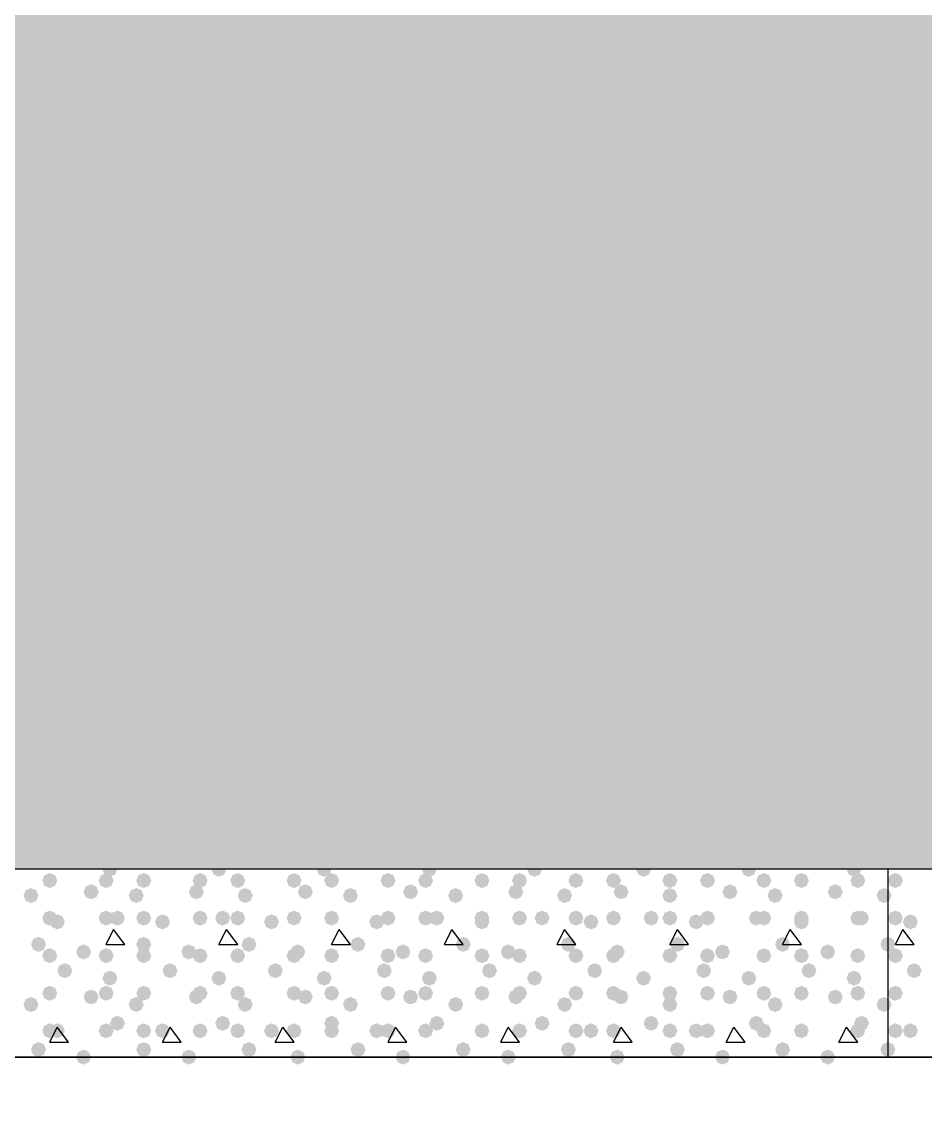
# Model space of a CAD drawing. Header units: millimetres. Extents: x 0 to 420, y 0 to 297.
# Drawn here: x 254.91 to 265.09, y 182.94 to 195.1 of the extents above; entities that cross this region are included whole.
import ezdxf

# ---------------------------------------------------------------- set-up
doc = ezdxf.new("R2010")
doc.units = ezdxf.units.MM
doc.layers.get('0').update_dxf_attribs({"linetype": 'CONTINUOUS'})

msp = doc.modelspace()

# ---------------------------------------------------------------- hatches: boundary and pattern name
at = {"true_color": 0x000008}
h = msp.add_hatch(color=0, dxfattribs=at)
h.paths.add_polyline_path([(385.826, 204.639333), (224.409, 204.639333), (385.826, 185.547)], flags=0)
h.paths.add_polyline_path([(224.409, 204.639333), (385.826, 185.547), (224.409, 185.547)], flags=0)
for points in [[(255.989667, 185.547), (255.964796, 185.487204), (255.905, 185.462333), (255.845204, 185.487204), (255.820333, 185.547), (255.845204, 185.606796), (255.905, 185.631667), (255.964796, 185.606796)], [(257.217333, 185.547), (257.192462, 185.487204), (257.132667, 185.462333), (257.072871, 185.487204), (257.048, 185.547), (257.072871, 185.606796), (257.132667, 185.631667), (257.192462, 185.606796)], [(258.402667, 185.547), (258.377796, 185.487204), (258.318, 185.462333), (258.258204, 185.487204), (258.233333, 185.547), (258.258204, 185.606796), (258.318, 185.631667), (258.377796, 185.606796)], [(259.588, 185.547), (259.563129, 185.487204), (259.503333, 185.462333), (259.443537, 185.487204), (259.418667, 185.547), (259.443537, 185.606796), (259.503333, 185.631667), (259.563129, 185.606796)], [(260.773333, 185.547), (260.748462, 185.487204), (260.688667, 185.462333), (260.628871, 185.487204), (260.604, 185.547), (260.628871, 185.606796), (260.688667, 185.631667), (260.748462, 185.606796)], [(262.001, 185.547), (261.976129, 185.487204), (261.916333, 185.462333), (261.856538, 185.487204), (261.831667, 185.547), (261.856537, 185.606796), (261.916333, 185.631667), (261.976129, 185.606796)], [(263.186333, 185.547), (263.161462, 185.487204), (263.101667, 185.462333), (263.041871, 185.487204), (263.017, 185.547), (263.041871, 185.606796), (263.101667, 185.631667), (263.161462, 185.606796)], [(264.371667, 185.547), (264.346796, 185.487204), (264.287, 185.462333), (264.227204, 185.487204), (264.202333, 185.547), (264.227204, 185.606796), (264.287, 185.631667), (264.346796, 185.606796)], [(255.312333, 185.42), (255.287463, 185.360204), (255.227667, 185.335333), (255.167871, 185.360204), (255.143, 185.42), (255.167871, 185.479796), (255.227667, 185.504667), (255.287462, 185.479796)], [(255.947333, 185.42), (255.922462, 185.360204), (255.862667, 185.335333), (255.802871, 185.360204), (255.778, 185.42), (255.802871, 185.479796), (255.862667, 185.504667), (255.922462, 185.479796)], [(256.370667, 185.42), (256.345796, 185.360204), (256.286, 185.335333), (256.226204, 185.360204), (256.201333, 185.42), (256.226204, 185.479796), (256.286, 185.504667), (256.345796, 185.479796)], [(257.005667, 185.42), (256.980796, 185.360204), (256.921, 185.335333), (256.861204, 185.360204), (256.836333, 185.42), (256.861204, 185.479796), (256.921, 185.504667), (256.980796, 185.479796)], [(257.429, 185.42), (257.404129, 185.360204), (257.344333, 185.335333), (257.284538, 185.360204), (257.259667, 185.42), (257.284537, 185.479796), (257.344333, 185.504667), (257.404129, 185.479796)], [(258.064, 185.42), (258.039129, 185.360204), (257.979333, 185.335333), (257.919538, 185.360204), (257.894667, 185.42), (257.919537, 185.479796), (257.979333, 185.504667), (258.039129, 185.479796)], [(258.487333, 185.42), (258.462463, 185.360204), (258.402667, 185.335333), (258.342871, 185.360204), (258.318, 185.42), (258.342871, 185.479796), (258.402667, 185.504667), (258.462462, 185.479796)], [(259.122333, 185.42), (259.097463, 185.360204), (259.037667, 185.335333), (258.977871, 185.360204), (258.953, 185.42), (258.977871, 185.479796), (259.037667, 185.504667), (259.097462, 185.479796)], [(259.545667, 185.42), (259.520796, 185.360204), (259.461, 185.335333), (259.401204, 185.360204), (259.376333, 185.42), (259.401204, 185.479796), (259.461, 185.504667), (259.520796, 185.479796)], [(260.180667, 185.42), (260.155796, 185.360204), (260.096, 185.335333), (260.036204, 185.360204), (260.011333, 185.42), (260.036204, 185.479796), (260.096, 185.504667), (260.155796, 185.479796)], [(260.604, 185.42), (260.579129, 185.360204), (260.519333, 185.335333), (260.459538, 185.360204), (260.434667, 185.42), (260.459537, 185.479796), (260.519333, 185.504667), (260.579129, 185.479796)], [(261.239, 185.42), (261.214129, 185.360204), (261.154333, 185.335333), (261.094538, 185.360204), (261.069667, 185.42), (261.094537, 185.479796), (261.154333, 185.504667), (261.214129, 185.479796)], [(261.662333, 185.42), (261.637462, 185.360204), (261.577667, 185.335333), (261.517871, 185.360204), (261.493, 185.42), (261.517871, 185.479796), (261.577667, 185.504667), (261.637462, 185.479796)], [(262.297333, 185.42), (262.272462, 185.360204), (262.212667, 185.335333), (262.152871, 185.360204), (262.128, 185.42), (262.152871, 185.479796), (262.212667, 185.504667), (262.272462, 185.479796)], [(262.720667, 185.42), (262.695796, 185.360204), (262.636, 185.335333), (262.576204, 185.360204), (262.551333, 185.42), (262.576204, 185.479796), (262.636, 185.504667), (262.695796, 185.479796)], [(263.355667, 185.42), (263.330796, 185.360204), (263.271, 185.335333), (263.211204, 185.360204), (263.186333, 185.42), (263.211204, 185.479796), (263.271, 185.504667), (263.330796, 185.479796)], [(263.779, 185.42), (263.754129, 185.360204), (263.694333, 185.335333), (263.634537, 185.360204), (263.609667, 185.42), (263.634537, 185.479796), (263.694333, 185.504667), (263.754129, 185.479796)], [(264.414, 185.42), (264.389129, 185.360204), (264.329333, 185.335333), (264.269538, 185.360204), (264.244667, 185.42), (264.269537, 185.479796), (264.329333, 185.504667), (264.389129, 185.479796)], [(255.100667, 185.250667), (255.075796, 185.190871), (255.016, 185.166), (254.956204, 185.190871), (254.931333, 185.250667), (254.956204, 185.310462), (255.016, 185.335333), (255.075796, 185.310463)], [(255.778, 185.293), (255.753129, 185.233204), (255.693333, 185.208333), (255.633537, 185.233204), (255.608667, 185.293), (255.633537, 185.352796), (255.693333, 185.377667), (255.753129, 185.352796)], [(256.286, 185.250667), (256.261129, 185.190871), (256.201333, 185.166), (256.141538, 185.190871), (256.116667, 185.250667), (256.141537, 185.310462), (256.201333, 185.335333), (256.261129, 185.310463)], [(256.963333, 185.293), (256.938463, 185.233204), (256.878667, 185.208333), (256.818871, 185.233204), (256.794, 185.293), (256.818871, 185.352796), (256.878667, 185.377667), (256.938462, 185.352796)], [(257.513667, 185.250667), (257.488796, 185.190871), (257.429, 185.166), (257.369204, 185.190871), (257.344333, 185.250667), (257.369204, 185.310462), (257.429, 185.335333), (257.488796, 185.310463)], [(258.191, 185.293), (258.166129, 185.233204), (258.106333, 185.208333), (258.046538, 185.233204), (258.021667, 185.293), (258.046537, 185.352796), (258.106333, 185.377667), (258.166129, 185.352796)], [(258.699, 185.250667), (258.674129, 185.190871), (258.614333, 185.166), (258.554538, 185.190871), (258.529667, 185.250667), (258.554537, 185.310462), (258.614333, 185.335333), (258.674129, 185.310463)], [(259.376333, 185.293), (259.351462, 185.233204), (259.291667, 185.208333), (259.231871, 185.233204), (259.207, 185.293), (259.231871, 185.352796), (259.291667, 185.377667), (259.351462, 185.352796)], [(259.884333, 185.250667), (259.859462, 185.190871), (259.799667, 185.166), (259.739871, 185.190871), (259.715, 185.250667), (259.739871, 185.310462), (259.799667, 185.335333), (259.859462, 185.310463)], [(260.561667, 185.293), (260.536796, 185.233204), (260.477, 185.208333), (260.417204, 185.233204), (260.392333, 185.293), (260.417204, 185.352796), (260.477, 185.377667), (260.536796, 185.352796)], [(261.112, 185.250667), (261.087129, 185.190871), (261.027333, 185.166), (260.967537, 185.190871), (260.942667, 185.250667), (260.967537, 185.310462), (261.027333, 185.335333), (261.087129, 185.310463)], [(261.747, 185.293), (261.722129, 185.233204), (261.662333, 185.208333), (261.602538, 185.233204), (261.577667, 185.293), (261.602537, 185.352796), (261.662333, 185.377667), (261.722129, 185.352796)], [(262.297333, 185.250667), (262.272462, 185.190871), (262.212667, 185.166), (262.152871, 185.190871), (262.128, 185.250667), (262.152871, 185.310462), (262.212667, 185.335333), (262.272462, 185.310463)], [(262.974667, 185.293), (262.949796, 185.233204), (262.89, 185.208333), (262.830204, 185.233204), (262.805333, 185.293), (262.830204, 185.352796), (262.89, 185.377667), (262.949796, 185.352796)], [(263.482667, 185.250667), (263.457796, 185.190871), (263.398, 185.166), (263.338204, 185.190871), (263.313333, 185.250667), (263.338204, 185.310462), (263.398, 185.335333), (263.457796, 185.310463)], [(264.16, 185.293), (264.135129, 185.233204), (264.075333, 185.208333), (264.015538, 185.233204), (263.990667, 185.293), (264.015537, 185.352796), (264.075333, 185.377667), (264.135129, 185.352796)], [(264.710333, 185.250667), (264.685462, 185.190871), (264.625667, 185.166), (264.565871, 185.190871), (264.541, 185.250667), (264.565871, 185.310462), (264.625667, 185.335333), (264.685462, 185.310463)], [(255.312333, 184.996667), (255.287463, 184.936871), (255.227667, 184.912), (255.167871, 184.936871), (255.143, 184.996667), (255.167871, 185.056462), (255.227667, 185.081333), (255.287462, 185.056463)], [(255.397, 184.954333), (255.372129, 184.894537), (255.312333, 184.869667), (255.252537, 184.894537), (255.227667, 184.954333), (255.252537, 185.014129), (255.312333, 185.039), (255.372129, 185.014129)], [(255.947333, 184.996667), (255.922462, 184.936871), (255.862667, 184.912), (255.802871, 184.936871), (255.778, 184.996667), (255.802871, 185.056462), (255.862667, 185.081333), (255.922462, 185.056463)], [(256.074333, 184.996667), (256.049463, 184.936871), (255.989667, 184.912), (255.929871, 184.936871), (255.905, 184.996667), (255.929871, 185.056462), (255.989667, 185.081333), (256.049462, 185.056463)], [(256.370667, 184.996667), (256.345796, 184.936871), (256.286, 184.912), (256.226204, 184.936871), (256.201333, 184.996667), (256.226204, 185.056462), (256.286, 185.081333), (256.345796, 185.056463)], [(256.582333, 184.954333), (256.557462, 184.894537), (256.497667, 184.869667), (256.437871, 184.894537), (256.413, 184.954333), (256.437871, 185.014129), (256.497667, 185.039), (256.557462, 185.014129)], [(257.005667, 184.996667), (256.980796, 184.936871), (256.921, 184.912), (256.861204, 184.936871), (256.836333, 184.996667), (256.861204, 185.056462), (256.921, 185.081333), (256.980796, 185.056463)], [(257.259667, 184.996667), (257.234796, 184.936871), (257.175, 184.912), (257.115204, 184.936871), (257.090333, 184.996667), (257.115204, 185.056462), (257.175, 185.081333), (257.234796, 185.056463)], [(257.429, 184.996667), (257.404129, 184.936871), (257.344333, 184.912), (257.284538, 184.936871), (257.259667, 184.996667), (257.284537, 185.056462), (257.344333, 185.081333), (257.404129, 185.056463)], [(257.81, 184.954333), (257.785129, 184.894537), (257.725333, 184.869667), (257.665538, 184.894537), (257.640667, 184.954333), (257.665537, 185.014129), (257.725333, 185.039), (257.785129, 185.014129)], [(258.064, 184.996667), (258.039129, 184.936871), (257.979333, 184.912), (257.919538, 184.936871), (257.894667, 184.996667), (257.919537, 185.056462), (257.979333, 185.081333), (258.039129, 185.056463)], [(258.487333, 184.996667), (258.462463, 184.936871), (258.402667, 184.912), (258.342871, 184.936871), (258.318, 184.996667), (258.342871, 185.056462), (258.402667, 185.081333), (258.462462, 185.056463)], [(258.487333, 184.996667), (258.462463, 184.936871), (258.402667, 184.912), (258.342871, 184.936871), (258.318, 184.996667), (258.342871, 185.056462), (258.402667, 185.081333), (258.462462, 185.056463)], [(258.995333, 184.954333), (258.970462, 184.894537), (258.910667, 184.869667), (258.850871, 184.894537), (258.826, 184.954333), (258.850871, 185.014129), (258.910667, 185.039), (258.970462, 185.014129)], [(259.122333, 184.996667), (259.097463, 184.936871), (259.037667, 184.912), (258.977871, 184.936871), (258.953, 184.996667), (258.977871, 185.056462), (259.037667, 185.081333), (259.097462, 185.056463)], [(259.545667, 184.996667), (259.520796, 184.936871), (259.461, 184.912), (259.401204, 184.936871), (259.376333, 184.996667), (259.401204, 185.056462), (259.461, 185.081333), (259.520796, 185.056463)], [(259.672667, 184.996667), (259.647796, 184.936871), (259.588, 184.912), (259.528204, 184.936871), (259.503333, 184.996667), (259.528204, 185.056462), (259.588, 185.081333), (259.647796, 185.056463)], [(260.180667, 184.996667), (260.155796, 184.936871), (260.096, 184.912), (260.036204, 184.936871), (260.011333, 184.996667), (260.036204, 185.056462), (260.096, 185.081333), (260.155796, 185.056463)], [(260.180667, 184.954333), (260.155796, 184.894537), (260.096, 184.869667), (260.036204, 184.894537), (260.011333, 184.954333), (260.036204, 185.014129), (260.096, 185.039), (260.155796, 185.014129)], [(260.604, 184.996667), (260.579129, 184.936871), (260.519333, 184.912), (260.459538, 184.936871), (260.434667, 184.996667), (260.459537, 185.056462), (260.519333, 185.081333), (260.579129, 185.056463)], [(260.858, 184.996667), (260.833129, 184.936871), (260.773333, 184.912), (260.713538, 184.936871), (260.688667, 184.996667), (260.713537, 185.056462), (260.773333, 185.081333), (260.833129, 185.056463)], [(261.239, 184.996667), (261.214129, 184.936871), (261.154333, 184.912), (261.094538, 184.936871), (261.069667, 184.996667), (261.094537, 185.056462), (261.154333, 185.081333), (261.214129, 185.056463)], [(261.408333, 184.954333), (261.383462, 184.894537), (261.323667, 184.869667), (261.263871, 184.894537), (261.239, 184.954333), (261.263871, 185.014129), (261.323667, 185.039), (261.383462, 185.014129)], [(261.662333, 184.996667), (261.637462, 184.936871), (261.577667, 184.912), (261.517871, 184.936871), (261.493, 184.996667), (261.517871, 185.056462), (261.577667, 185.081333), (261.637462, 185.056463)], [(262.085667, 184.996667), (262.060796, 184.936871), (262.001, 184.912), (261.941204, 184.936871), (261.916333, 184.996667), (261.941204, 185.056462), (262.001, 185.081333), (262.060796, 185.056463)], [(262.297333, 184.996667), (262.272462, 184.936871), (262.212667, 184.912), (262.152871, 184.936871), (262.128, 184.996667), (262.152871, 185.056462), (262.212667, 185.081333), (262.272462, 185.056463)], [(262.593667, 184.954333), (262.568796, 184.894537), (262.509, 184.869667), (262.449204, 184.894537), (262.424333, 184.954333), (262.449204, 185.014129), (262.509, 185.039), (262.568796, 185.014129)], [(262.720667, 184.996667), (262.695796, 184.936871), (262.636, 184.912), (262.576204, 184.936871), (262.551333, 184.996667), (262.576204, 185.056462), (262.636, 185.081333), (262.695796, 185.056463)], [(263.271, 184.996667), (263.246129, 184.936871), (263.186333, 184.912), (263.126538, 184.936871), (263.101667, 184.996667), (263.126537, 185.056462), (263.186333, 185.081333), (263.246129, 185.056463)], [(263.355667, 184.996667), (263.330796, 184.936871), (263.271, 184.912), (263.211204, 184.936871), (263.186333, 184.996667), (263.211204, 185.056462), (263.271, 185.081333), (263.330796, 185.056463)], [(263.779, 184.996667), (263.754129, 184.936871), (263.694333, 184.912), (263.634537, 184.936871), (263.609667, 184.996667), (263.634537, 185.056462), (263.694333, 185.081333), (263.754129, 185.056463)], [(263.779, 184.954333), (263.754129, 184.894537), (263.694333, 184.869667), (263.634537, 184.894537), (263.609667, 184.954333), (263.634537, 185.014129), (263.694333, 185.039), (263.754129, 185.014129)], [(264.414, 184.996667), (264.389129, 184.936871), (264.329333, 184.912), (264.269538, 184.936871), (264.244667, 184.996667), (264.269537, 185.056462), (264.329333, 185.081333), (264.389129, 185.056463)], [(264.456333, 184.996667), (264.431462, 184.936871), (264.371667, 184.912), (264.311871, 184.936871), (264.287, 184.996667), (264.311871, 185.056462), (264.371667, 185.081333), (264.431462, 185.056463)], [(255.185333, 184.700333), (255.160462, 184.640537), (255.100667, 184.615667), (255.040871, 184.640537), (255.016, 184.700333), (255.040871, 184.760129), (255.100667, 184.785), (255.160462, 184.760129)], [(256.370667, 184.700333), (256.345796, 184.640537), (256.286, 184.615667), (256.226204, 184.640537), (256.201333, 184.700333), (256.226204, 184.760129), (256.286, 184.785), (256.345796, 184.760129)], [(257.556, 184.700333), (257.531129, 184.640537), (257.471333, 184.615667), (257.411538, 184.640537), (257.386667, 184.700333), (257.411537, 184.760129), (257.471333, 184.785), (257.531129, 184.760129)], [(258.783667, 184.700333), (258.758796, 184.640537), (258.699, 184.615667), (258.639204, 184.640537), (258.614333, 184.700333), (258.639204, 184.760129), (258.699, 184.785), (258.758796, 184.760129)], [(259.969, 184.700333), (259.944129, 184.640537), (259.884333, 184.615667), (259.824538, 184.640537), (259.799667, 184.700333), (259.824537, 184.760129), (259.884333, 184.785), (259.944129, 184.760129)], [(261.154333, 184.700333), (261.129462, 184.640537), (261.069667, 184.615667), (261.009871, 184.640537), (260.985, 184.700333), (261.009871, 184.760129), (261.069667, 184.785), (261.129462, 184.760129)], [(262.382, 184.700333), (262.357129, 184.640537), (262.297333, 184.615667), (262.237538, 184.640537), (262.212667, 184.700333), (262.237537, 184.760129), (262.297333, 184.785), (262.357129, 184.760129)], [(263.567333, 184.700333), (263.542462, 184.640537), (263.482667, 184.615667), (263.422871, 184.640537), (263.398, 184.700333), (263.422871, 184.760129), (263.482667, 184.785), (263.542462, 184.760129)], [(264.752667, 184.700333), (264.727796, 184.640537), (264.668, 184.615667), (264.608204, 184.640537), (264.583333, 184.700333), (264.608204, 184.760129), (264.668, 184.785), (264.727796, 184.760129)], [(255.312333, 184.573333), (255.287463, 184.513537), (255.227667, 184.488667), (255.167871, 184.513537), (255.143, 184.573333), (255.167871, 184.633129), (255.227667, 184.658), (255.287462, 184.633129)], [(255.693333, 184.615667), (255.668462, 184.555871), (255.608667, 184.531), (255.548871, 184.555871), (255.524, 184.615667), (255.548871, 184.675462), (255.608667, 184.700333), (255.668462, 184.675463)], [(255.947333, 184.573333), (255.922462, 184.513537), (255.862667, 184.488667), (255.802871, 184.513537), (255.778, 184.573333), (255.802871, 184.633129), (255.862667, 184.658), (255.922462, 184.633129)], [(256.370667, 184.573333), (256.345796, 184.513537), (256.286, 184.488667), (256.226204, 184.513537), (256.201333, 184.573333), (256.226204, 184.633129), (256.286, 184.658), (256.345796, 184.633129)], [(256.878667, 184.615667), (256.853796, 184.555871), (256.794, 184.531), (256.734204, 184.555871), (256.709333, 184.615667), (256.734204, 184.675462), (256.794, 184.700333), (256.853796, 184.675463)], [(257.005667, 184.573333), (256.980796, 184.513537), (256.921, 184.488667), (256.861204, 184.513537), (256.836333, 184.573333), (256.861204, 184.633129), (256.921, 184.658), (256.980796, 184.633129)], [(257.429, 184.573333), (257.404129, 184.513537), (257.344333, 184.488667), (257.284538, 184.513537), (257.259667, 184.573333), (257.284537, 184.633129), (257.344333, 184.658), (257.404129, 184.633129)], [(258.064, 184.573333), (258.039129, 184.513537), (257.979333, 184.488667), (257.919538, 184.513537), (257.894667, 184.573333), (257.919537, 184.633129), (257.979333, 184.658), (258.039129, 184.633129)], [(258.106333, 184.615667), (258.081462, 184.555871), (258.021667, 184.531), (257.961871, 184.555871), (257.937, 184.615667), (257.961871, 184.675462), (258.021667, 184.700333), (258.081462, 184.675463)], [(258.487333, 184.573333), (258.462463, 184.513537), (258.402667, 184.488667), (258.342871, 184.513537), (258.318, 184.573333), (258.342871, 184.633129), (258.402667, 184.658), (258.462462, 184.633129)], [(259.122333, 184.573333), (259.097463, 184.513537), (259.037667, 184.488667), (258.977871, 184.513537), (258.953, 184.573333), (258.977871, 184.633129), (259.037667, 184.658), (259.097462, 184.633129)], [(259.291667, 184.615667), (259.266796, 184.555871), (259.207, 184.531), (259.147204, 184.555871), (259.122333, 184.615667), (259.147204, 184.675462), (259.207, 184.700333), (259.266796, 184.675463)], [(259.545667, 184.573333), (259.520796, 184.513537), (259.461, 184.488667), (259.401204, 184.513537), (259.376333, 184.573333), (259.401204, 184.633129), (259.461, 184.658), (259.520796, 184.633129)], [(260.180667, 184.573333), (260.155796, 184.513537), (260.096, 184.488667), (260.036204, 184.513537), (260.011333, 184.573333), (260.036204, 184.633129), (260.096, 184.658), (260.155796, 184.633129)], [(260.477, 184.615667), (260.452129, 184.555871), (260.392333, 184.531), (260.332538, 184.555871), (260.307667, 184.615667), (260.332537, 184.675462), (260.392333, 184.700333), (260.452129, 184.675463)], [(260.604, 184.573333), (260.579129, 184.513537), (260.519333, 184.488667), (260.459538, 184.513537), (260.434667, 184.573333), (260.459537, 184.633129), (260.519333, 184.658), (260.579129, 184.633129)], [(261.239, 184.573333), (261.214129, 184.513537), (261.154333, 184.488667), (261.094538, 184.513537), (261.069667, 184.573333), (261.094537, 184.633129), (261.154333, 184.658), (261.214129, 184.633129)], [(261.662333, 184.573333), (261.637462, 184.513537), (261.577667, 184.488667), (261.517871, 184.513537), (261.493, 184.573333), (261.517871, 184.633129), (261.577667, 184.658), (261.637462, 184.633129)], [(261.704667, 184.615667), (261.679796, 184.555871), (261.62, 184.531), (261.560204, 184.555871), (261.535333, 184.615667), (261.560204, 184.675462), (261.62, 184.700333), (261.679796, 184.675463)], [(262.297333, 184.573333), (262.272462, 184.513537), (262.212667, 184.488667), (262.152871, 184.513537), (262.128, 184.573333), (262.152871, 184.633129), (262.212667, 184.658), (262.272462, 184.633129)], [(262.720667, 184.573333), (262.695796, 184.513537), (262.636, 184.488667), (262.576204, 184.513537), (262.551333, 184.573333), (262.576204, 184.633129), (262.636, 184.658), (262.695796, 184.633129)], [(262.89, 184.615667), (262.865129, 184.555871), (262.805333, 184.531), (262.745538, 184.555871), (262.720667, 184.615667), (262.745537, 184.675462), (262.805333, 184.700333), (262.865129, 184.675463)], [(263.355667, 184.573333), (263.330796, 184.513537), (263.271, 184.488667), (263.211204, 184.513537), (263.186333, 184.573333), (263.211204, 184.633129), (263.271, 184.658), (263.330796, 184.633129)], [(263.779, 184.573333), (263.754129, 184.513537), (263.694333, 184.488667), (263.634537, 184.513537), (263.609667, 184.573333), (263.634537, 184.633129), (263.694333, 184.658), (263.754129, 184.633129)], [(264.075333, 184.615667), (264.050462, 184.555871), (263.990667, 184.531), (263.930871, 184.555871), (263.906, 184.615667), (263.930871, 184.675462), (263.990667, 184.700333), (264.050462, 184.675463)], [(264.414, 184.573333), (264.389129, 184.513537), (264.329333, 184.488667), (264.269538, 184.513537), (264.244667, 184.573333), (264.269537, 184.633129), (264.329333, 184.658), (264.389129, 184.633129)], [(255.481667, 184.404), (255.456796, 184.344204), (255.397, 184.319333), (255.337204, 184.344204), (255.312333, 184.404), (255.337204, 184.463796), (255.397, 184.488667), (255.456796, 184.463796)], [(256.667, 184.404), (256.642129, 184.344204), (256.582333, 184.319333), (256.522538, 184.344204), (256.497667, 184.404), (256.522537, 184.463796), (256.582333, 184.488667), (256.642129, 184.463796)], [(257.852333, 184.404), (257.827463, 184.344204), (257.767667, 184.319333), (257.707871, 184.344204), (257.683, 184.404), (257.707871, 184.463796), (257.767667, 184.488667), (257.827462, 184.463796)], [(259.08, 184.404), (259.055129, 184.344204), (258.995333, 184.319333), (258.935538, 184.344204), (258.910667, 184.404), (258.935537, 184.463796), (258.995333, 184.488667), (259.055129, 184.463796)], [(260.265333, 184.404), (260.240462, 184.344204), (260.180667, 184.319333), (260.120871, 184.344204), (260.096, 184.404), (260.120871, 184.463796), (260.180667, 184.488667), (260.240462, 184.463796)], [(261.450667, 184.404), (261.425796, 184.344204), (261.366, 184.319333), (261.306204, 184.344204), (261.281333, 184.404), (261.306204, 184.463796), (261.366, 184.488667), (261.425796, 184.463796)], [(262.678333, 184.404), (262.653462, 184.344204), (262.593667, 184.319333), (262.533871, 184.344204), (262.509, 184.404), (262.533871, 184.463796), (262.593667, 184.488667), (262.653462, 184.463796)], [(263.863667, 184.404), (263.838796, 184.344204), (263.779, 184.319333), (263.719204, 184.344204), (263.694333, 184.404), (263.719204, 184.463796), (263.779, 184.488667), (263.838796, 184.463796)], [(255.989667, 184.319333), (255.964796, 184.259537), (255.905, 184.234667), (255.845204, 184.259537), (255.820333, 184.319333), (255.845204, 184.379129), (255.905, 184.404), (255.964796, 184.379129)], [(257.217333, 184.319333), (257.192462, 184.259537), (257.132667, 184.234667), (257.072871, 184.259537), (257.048, 184.319333), (257.072871, 184.379129), (257.132667, 184.404), (257.192462, 184.379129)], [(258.402667, 184.319333), (258.377796, 184.259537), (258.318, 184.234667), (258.258204, 184.259537), (258.233333, 184.319333), (258.258204, 184.379129), (258.318, 184.404), (258.377796, 184.379129)], [(259.588, 184.319333), (259.563129, 184.259537), (259.503333, 184.234667), (259.443537, 184.259537), (259.418667, 184.319333), (259.443537, 184.379129), (259.503333, 184.404), (259.563129, 184.379129)], [(260.773333, 184.319333), (260.748462, 184.259537), (260.688667, 184.234667), (260.628871, 184.259537), (260.604, 184.319333), (260.628871, 184.379129), (260.688667, 184.404), (260.748462, 184.379129)], [(262.001, 184.319333), (261.976129, 184.259537), (261.916333, 184.234667), (261.856538, 184.259537), (261.831667, 184.319333), (261.856537, 184.379129), (261.916333, 184.404), (261.976129, 184.379129)], [(263.186333, 184.319333), (263.161462, 184.259537), (263.101667, 184.234667), (263.041871, 184.259537), (263.017, 184.319333), (263.041871, 184.379129), (263.101667, 184.404), (263.161462, 184.379129)], [(264.371667, 184.319333), (264.346796, 184.259537), (264.287, 184.234667), (264.227204, 184.259537), (264.202333, 184.319333), (264.227204, 184.379129), (264.287, 184.404), (264.346796, 184.379129)], [(255.312333, 184.15), (255.287463, 184.090204), (255.227667, 184.065333), (255.167871, 184.090204), (255.143, 184.15), (255.167871, 184.209796), (255.227667, 184.234667), (255.287462, 184.209796)], [(255.778, 184.107667), (255.753129, 184.047871), (255.693333, 184.023), (255.633537, 184.047871), (255.608667, 184.107667), (255.633537, 184.167462), (255.693333, 184.192333), (255.753129, 184.167463)], [(255.947333, 184.15), (255.922462, 184.090204), (255.862667, 184.065333), (255.802871, 184.090204), (255.778, 184.15), (255.802871, 184.209796), (255.862667, 184.234667), (255.922462, 184.209796)], [(256.370667, 184.15), (256.345796, 184.090204), (256.286, 184.065333), (256.226204, 184.090204), (256.201333, 184.15), (256.226204, 184.209796), (256.286, 184.234667), (256.345796, 184.209796)], [(256.963333, 184.107667), (256.938463, 184.047871), (256.878667, 184.023), (256.818871, 184.047871), (256.794, 184.107667), (256.818871, 184.167462), (256.878667, 184.192333), (256.938462, 184.167463)], [(257.005667, 184.15), (256.980796, 184.090204), (256.921, 184.065333), (256.861204, 184.090204), (256.836333, 184.15), (256.861204, 184.209796), (256.921, 184.234667), (256.980796, 184.209796)], [(257.429, 184.15), (257.404129, 184.090204), (257.344333, 184.065333), (257.284538, 184.090204), (257.259667, 184.15), (257.284537, 184.209796), (257.344333, 184.234667), (257.404129, 184.209796)], [(258.064, 184.15), (258.039129, 184.090204), (257.979333, 184.065333), (257.919538, 184.090204), (257.894667, 184.15), (257.919537, 184.209796), (257.979333, 184.234667), (258.039129, 184.209796)], [(258.191, 184.107667), (258.166129, 184.047871), (258.106333, 184.023), (258.046538, 184.047871), (258.021667, 184.107667), (258.046537, 184.167462), (258.106333, 184.192333), (258.166129, 184.167463)], [(258.487333, 184.15), (258.462463, 184.090204), (258.402667, 184.065333), (258.342871, 184.090204), (258.318, 184.15), (258.342871, 184.209796), (258.402667, 184.234667), (258.462462, 184.209796)], [(259.122333, 184.15), (259.097463, 184.090204), (259.037667, 184.065333), (258.977871, 184.090204), (258.953, 184.15), (258.977871, 184.209796), (259.037667, 184.234667), (259.097462, 184.209796)], [(259.376333, 184.107667), (259.351462, 184.047871), (259.291667, 184.023), (259.231871, 184.047871), (259.207, 184.107667), (259.231871, 184.167462), (259.291667, 184.192333), (259.351462, 184.167463)], [(259.545667, 184.15), (259.520796, 184.090204), (259.461, 184.065333), (259.401204, 184.090204), (259.376333, 184.15), (259.401204, 184.209796), (259.461, 184.234667), (259.520796, 184.209796)], [(260.180667, 184.15), (260.155796, 184.090204), (260.096, 184.065333), (260.036204, 184.090204), (260.011333, 184.15), (260.036204, 184.209796), (260.096, 184.234667), (260.155796, 184.209796)], [(260.561667, 184.107667), (260.536796, 184.047871), (260.477, 184.023), (260.417204, 184.047871), (260.392333, 184.107667), (260.417204, 184.167462), (260.477, 184.192333), (260.536796, 184.167463)], [(260.604, 184.15), (260.579129, 184.090204), (260.519333, 184.065333), (260.459538, 184.090204), (260.434667, 184.15), (260.459537, 184.209796), (260.519333, 184.234667), (260.579129, 184.209796)], [(261.239, 184.15), (261.214129, 184.090204), (261.154333, 184.065333), (261.094538, 184.090204), (261.069667, 184.15), (261.094537, 184.209796), (261.154333, 184.234667), (261.214129, 184.209796)], [(261.662333, 184.15), (261.637462, 184.090204), (261.577667, 184.065333), (261.517871, 184.090204), (261.493, 184.15), (261.517871, 184.209796), (261.577667, 184.234667), (261.637462, 184.209796)], [(261.747, 184.107667), (261.722129, 184.047871), (261.662333, 184.023), (261.602538, 184.047871), (261.577667, 184.107667), (261.602537, 184.167462), (261.662333, 184.192333), (261.722129, 184.167463)], [(262.297333, 184.15), (262.272462, 184.090204), (262.212667, 184.065333), (262.152871, 184.090204), (262.128, 184.15), (262.152871, 184.209796), (262.212667, 184.234667), (262.272462, 184.209796)], [(262.720667, 184.15), (262.695796, 184.090204), (262.636, 184.065333), (262.576204, 184.090204), (262.551333, 184.15), (262.576204, 184.209796), (262.636, 184.234667), (262.695796, 184.209796)], [(262.974667, 184.107667), (262.949796, 184.047871), (262.89, 184.023), (262.830204, 184.047871), (262.805333, 184.107667), (262.830204, 184.167462), (262.89, 184.192333), (262.949796, 184.167463)], [(263.355667, 184.15), (263.330796, 184.090204), (263.271, 184.065333), (263.211204, 184.090204), (263.186333, 184.15), (263.211204, 184.209796), (263.271, 184.234667), (263.330796, 184.209796)], [(263.779, 184.15), (263.754129, 184.090204), (263.694333, 184.065333), (263.634537, 184.090204), (263.609667, 184.15), (263.634537, 184.209796), (263.694333, 184.234667), (263.754129, 184.209796)], [(264.16, 184.107667), (264.135129, 184.047871), (264.075333, 184.023), (264.015538, 184.047871), (263.990667, 184.107667), (264.015537, 184.167462), (264.075333, 184.192333), (264.135129, 184.167463)], [(264.414, 184.15), (264.389129, 184.090204), (264.329333, 184.065333), (264.269538, 184.090204), (264.244667, 184.15), (264.269537, 184.209796), (264.329333, 184.234667), (264.389129, 184.209796)], [(255.100667, 184.023), (255.075796, 183.963204), (255.016, 183.938333), (254.956204, 183.963204), (254.931333, 184.023), (254.956204, 184.082796), (255.016, 184.107667), (255.075796, 184.082796)], [(256.286, 184.023), (256.261129, 183.963204), (256.201333, 183.938333), (256.141538, 183.963204), (256.116667, 184.023), (256.141537, 184.082796), (256.201333, 184.107667), (256.261129, 184.082796)], [(257.513667, 184.023), (257.488796, 183.963204), (257.429, 183.938333), (257.369204, 183.963204), (257.344333, 184.023), (257.369204, 184.082796), (257.429, 184.107667), (257.488796, 184.082796)], [(258.699, 184.023), (258.674129, 183.963204), (258.614333, 183.938333), (258.554538, 183.963204), (258.529667, 184.023), (258.554537, 184.082796), (258.614333, 184.107667), (258.674129, 184.082796)], [(259.884333, 184.023), (259.859462, 183.963204), (259.799667, 183.938333), (259.739871, 183.963204), (259.715, 184.023), (259.739871, 184.082796), (259.799667, 184.107667), (259.859462, 184.082796)], [(261.112, 184.023), (261.087129, 183.963204), (261.027333, 183.938333), (260.967537, 183.963204), (260.942667, 184.023), (260.967537, 184.082796), (261.027333, 184.107667), (261.087129, 184.082796)], [(262.297333, 184.023), (262.272462, 183.963204), (262.212667, 183.938333), (262.152871, 183.963204), (262.128, 184.023), (262.152871, 184.082796), (262.212667, 184.107667), (262.272462, 184.082796)], [(263.482667, 184.023), (263.457796, 183.963204), (263.398, 183.938333), (263.338204, 183.963204), (263.313333, 184.023), (263.338204, 184.082796), (263.398, 184.107667), (263.457796, 184.082796)], [(264.710333, 184.023), (264.685462, 183.963204), (264.625667, 183.938333), (264.565871, 183.963204), (264.541, 184.023), (264.565871, 184.082796), (264.625667, 184.107667), (264.685462, 184.082796)], [(255.312333, 183.726667), (255.287463, 183.666871), (255.227667, 183.642), (255.167871, 183.666871), (255.143, 183.726667), (255.167871, 183.786462), (255.227667, 183.811333), (255.287462, 183.786463)], [(255.397, 183.726667), (255.372129, 183.666871), (255.312333, 183.642), (255.252537, 183.666871), (255.227667, 183.726667), (255.252537, 183.786462), (255.312333, 183.811333), (255.372129, 183.786463)], [(255.947333, 183.726667), (255.922462, 183.666871), (255.862667, 183.642), (255.802871, 183.666871), (255.778, 183.726667), (255.802871, 183.786462), (255.862667, 183.811333), (255.922462, 183.786463)], [(256.074333, 183.811333), (256.049463, 183.751537), (255.989667, 183.726667), (255.929871, 183.751537), (255.905, 183.811333), (255.929871, 183.871129), (255.989667, 183.896), (256.049462, 183.871129)], [(256.370667, 183.726667), (256.345796, 183.666871), (256.286, 183.642), (256.226204, 183.666871), (256.201333, 183.726667), (256.226204, 183.786462), (256.286, 183.811333), (256.345796, 183.786463)], [(256.582333, 183.726667), (256.557462, 183.666871), (256.497667, 183.642), (256.437871, 183.666871), (256.413, 183.726667), (256.437871, 183.786462), (256.497667, 183.811333), (256.557462, 183.786463)], [(257.005667, 183.726667), (256.980796, 183.666871), (256.921, 183.642), (256.861204, 183.666871), (256.836333, 183.726667), (256.861204, 183.786462), (256.921, 183.811333), (256.980796, 183.786463)], [(257.259667, 183.811333), (257.234796, 183.751537), (257.175, 183.726667), (257.115204, 183.751537), (257.090333, 183.811333), (257.115204, 183.871129), (257.175, 183.896), (257.234796, 183.871129)], [(257.429, 183.726667), (257.404129, 183.666871), (257.344333, 183.642), (257.284538, 183.666871), (257.259667, 183.726667), (257.284537, 183.786462), (257.344333, 183.811333), (257.404129, 183.786463)], [(257.81, 183.726667), (257.785129, 183.666871), (257.725333, 183.642), (257.665538, 183.666871), (257.640667, 183.726667), (257.665537, 183.786462), (257.725333, 183.811333), (257.785129, 183.786463)], [(258.064, 183.726667), (258.039129, 183.666871), (257.979333, 183.642), (257.919538, 183.666871), (257.894667, 183.726667), (257.919537, 183.786462), (257.979333, 183.811333), (258.039129, 183.786463)], [(258.487333, 183.811333), (258.462463, 183.751537), (258.402667, 183.726667), (258.342871, 183.751537), (258.318, 183.811333), (258.342871, 183.871129), (258.402667, 183.896), (258.462462, 183.871129)], [(258.487333, 183.726667), (258.462463, 183.666871), (258.402667, 183.642), (258.342871, 183.666871), (258.318, 183.726667), (258.342871, 183.786462), (258.402667, 183.811333), (258.462462, 183.786463)], [(258.995333, 183.726667), (258.970462, 183.666871), (258.910667, 183.642), (258.850871, 183.666871), (258.826, 183.726667), (258.850871, 183.786462), (258.910667, 183.811333), (258.970462, 183.786463)], [(259.122333, 183.726667), (259.097463, 183.666871), (259.037667, 183.642), (258.977871, 183.666871), (258.953, 183.726667), (258.977871, 183.786462), (259.037667, 183.811333), (259.097462, 183.786463)], [(259.545667, 183.726667), (259.520796, 183.666871), (259.461, 183.642), (259.401204, 183.666871), (259.376333, 183.726667), (259.401204, 183.786462), (259.461, 183.811333), (259.520796, 183.786463)], [(259.672667, 183.811333), (259.647796, 183.751537), (259.588, 183.726667), (259.528204, 183.751537), (259.503333, 183.811333), (259.528204, 183.871129), (259.588, 183.896), (259.647796, 183.871129)], [(260.180667, 183.726667), (260.155796, 183.666871), (260.096, 183.642), (260.036204, 183.666871), (260.011333, 183.726667), (260.036204, 183.786462), (260.096, 183.811333), (260.155796, 183.786463)], [(260.180667, 183.726667), (260.155796, 183.666871), (260.096, 183.642), (260.036204, 183.666871), (260.011333, 183.726667), (260.036204, 183.786462), (260.096, 183.811333), (260.155796, 183.786463)], [(260.604, 183.726667), (260.579129, 183.666871), (260.519333, 183.642), (260.459538, 183.666871), (260.434667, 183.726667), (260.459537, 183.786462), (260.519333, 183.811333), (260.579129, 183.786463)], [(260.858, 183.811333), (260.833129, 183.751537), (260.773333, 183.726667), (260.713538, 183.751537), (260.688667, 183.811333), (260.713537, 183.871129), (260.773333, 183.896), (260.833129, 183.871129)], [(261.239, 183.726667), (261.214129, 183.666871), (261.154333, 183.642), (261.094538, 183.666871), (261.069667, 183.726667), (261.094537, 183.786462), (261.154333, 183.811333), (261.214129, 183.786463)], [(261.408333, 183.726667), (261.383462, 183.666871), (261.323667, 183.642), (261.263871, 183.666871), (261.239, 183.726667), (261.263871, 183.786462), (261.323667, 183.811333), (261.383462, 183.786463)], [(261.662333, 183.726667), (261.637462, 183.666871), (261.577667, 183.642), (261.517871, 183.666871), (261.493, 183.726667), (261.517871, 183.786462), (261.577667, 183.811333), (261.637462, 183.786463)], [(262.085667, 183.811333), (262.060796, 183.751537), (262.001, 183.726667), (261.941204, 183.751537), (261.916333, 183.811333), (261.941204, 183.871129), (262.001, 183.896), (262.060796, 183.871129)], [(262.297333, 183.726667), (262.272462, 183.666871), (262.212667, 183.642), (262.152871, 183.666871), (262.128, 183.726667), (262.152871, 183.786462), (262.212667, 183.811333), (262.272462, 183.786463)], [(262.593667, 183.726667), (262.568796, 183.666871), (262.509, 183.642), (262.449204, 183.666871), (262.424333, 183.726667), (262.449204, 183.786462), (262.509, 183.811333), (262.568796, 183.786463)], [(262.720667, 183.726667), (262.695796, 183.666871), (262.636, 183.642), (262.576204, 183.666871), (262.551333, 183.726667), (262.576204, 183.786462), (262.636, 183.811333), (262.695796, 183.786463)], [(263.271, 183.811333), (263.246129, 183.751537), (263.186333, 183.726667), (263.126538, 183.751537), (263.101667, 183.811333), (263.126537, 183.871129), (263.186333, 183.896), (263.246129, 183.871129)], [(263.355667, 183.726667), (263.330796, 183.666871), (263.271, 183.642), (263.211204, 183.666871), (263.186333, 183.726667), (263.211204, 183.786462), (263.271, 183.811333), (263.330796, 183.786463)], [(263.779, 183.726667), (263.754129, 183.666871), (263.694333, 183.642), (263.634537, 183.666871), (263.609667, 183.726667), (263.634537, 183.786462), (263.694333, 183.811333), (263.754129, 183.786463)], [(263.779, 183.726667), (263.754129, 183.666871), (263.694333, 183.642), (263.634537, 183.666871), (263.609667, 183.726667), (263.634537, 183.786462), (263.694333, 183.811333), (263.754129, 183.786463)], [(264.414, 183.726667), (264.389129, 183.666871), (264.329333, 183.642), (264.269538, 183.666871), (264.244667, 183.726667), (264.269537, 183.786462), (264.329333, 183.811333), (264.389129, 183.786463)], [(264.456333, 183.811333), (264.431462, 183.751537), (264.371667, 183.726667), (264.311871, 183.751537), (264.287, 183.811333), (264.311871, 183.871129), (264.371667, 183.896), (264.431462, 183.871129)], [(255.185333, 183.515), (255.160462, 183.455204), (255.100667, 183.430333), (255.040871, 183.455204), (255.016, 183.515), (255.040871, 183.574796), (255.100667, 183.599667), (255.160462, 183.574796)], [(256.370667, 183.515), (256.345796, 183.455204), (256.286, 183.430333), (256.226204, 183.455204), (256.201333, 183.515), (256.226204, 183.574796), (256.286, 183.599667), (256.345796, 183.574796)], [(257.556, 183.515), (257.531129, 183.455204), (257.471333, 183.430333), (257.411538, 183.455204), (257.386667, 183.515), (257.411537, 183.574796), (257.471333, 183.599667), (257.531129, 183.574796)], [(258.783667, 183.515), (258.758796, 183.455204), (258.699, 183.430333), (258.639204, 183.455204), (258.614333, 183.515), (258.639204, 183.574796), (258.699, 183.599667), (258.758796, 183.574796)], [(259.969, 183.515), (259.944129, 183.455204), (259.884333, 183.430333), (259.824538, 183.455204), (259.799667, 183.515), (259.824537, 183.574796), (259.884333, 183.599667), (259.944129, 183.574796)], [(261.154333, 183.515), (261.129462, 183.455204), (261.069667, 183.430333), (261.009871, 183.455204), (260.985, 183.515), (261.009871, 183.574796), (261.069667, 183.599667), (261.129462, 183.574796)], [(262.382, 183.515), (262.357129, 183.455204), (262.297333, 183.430333), (262.237538, 183.455204), (262.212667, 183.515), (262.237537, 183.574796), (262.297333, 183.599667), (262.357129, 183.574796)], [(263.567333, 183.515), (263.542462, 183.455204), (263.482667, 183.430333), (263.422871, 183.455204), (263.398, 183.515), (263.422871, 183.574796), (263.482667, 183.599667), (263.542462, 183.574796)], [(264.752667, 183.515), (264.727796, 183.455204), (264.668, 183.430333), (264.608204, 183.455204), (264.583333, 183.515), (264.608204, 183.574796), (264.668, 183.599667), (264.727796, 183.574796)], [(255.693333, 183.430333), (255.668462, 183.370537), (255.608667, 183.345667), (255.548871, 183.370537), (255.524, 183.430333), (255.548871, 183.490129), (255.608667, 183.515), (255.668462, 183.490129)], [(256.878667, 183.430333), (256.853796, 183.370537), (256.794, 183.345667), (256.734204, 183.370537), (256.709333, 183.430333), (256.734204, 183.490129), (256.794, 183.515), (256.853796, 183.490129)], [(258.106333, 183.430333), (258.081462, 183.370537), (258.021667, 183.345667), (257.961871, 183.370537), (257.937, 183.430333), (257.961871, 183.490129), (258.021667, 183.515), (258.081462, 183.490129)], [(259.291667, 183.430333), (259.266796, 183.370537), (259.207, 183.345667), (259.147204, 183.370537), (259.122333, 183.430333), (259.147204, 183.490129), (259.207, 183.515), (259.266796, 183.490129)], [(260.477, 183.430333), (260.452129, 183.370537), (260.392333, 183.345667), (260.332538, 183.370537), (260.307667, 183.430333), (260.332537, 183.490129), (260.392333, 183.515), (260.452129, 183.490129)], [(261.704667, 183.430333), (261.679796, 183.370537), (261.62, 183.345667), (261.560204, 183.370537), (261.535333, 183.430333), (261.560204, 183.490129), (261.62, 183.515), (261.679796, 183.490129)], [(262.89, 183.430333), (262.865129, 183.370537), (262.805333, 183.345667), (262.745538, 183.370537), (262.720667, 183.430333), (262.745537, 183.490129), (262.805333, 183.515), (262.865129, 183.490129)], [(264.075333, 183.430333), (264.050462, 183.370537), (263.990667, 183.345667), (263.930871, 183.370537), (263.906, 183.430333), (263.930871, 183.490129), (263.990667, 183.515), (264.050462, 183.490129)]]:
    msp.add_hatch(color=0, dxfattribs=at).paths.add_polyline_path(points, flags=0)
at = {"true_color": 0x000007}
for points in [[(264.837333, 185.42), (264.812462, 185.360204), (264.752667, 185.335333), (264.692871, 185.360204), (264.668, 185.42), (264.692871, 185.479796), (264.752667, 185.504667), (264.812462, 185.479796)], [(264.837333, 184.996667), (264.812462, 184.936871), (264.752667, 184.912), (264.692871, 184.936871), (264.668, 184.996667), (264.692871, 185.056462), (264.752667, 185.081333), (264.812462, 185.056463)], [(265.006667, 184.954333), (264.981796, 184.894537), (264.922, 184.869667), (264.862204, 184.894537), (264.837333, 184.954333), (264.862204, 185.014129), (264.922, 185.039), (264.981796, 185.014129)], [(264.837333, 184.573333), (264.812462, 184.513537), (264.752667, 184.488667), (264.692871, 184.513537), (264.668, 184.573333), (264.692871, 184.633129), (264.752667, 184.658), (264.812462, 184.633129)], [(265.049, 184.404), (265.024129, 184.344204), (264.964333, 184.319333), (264.904538, 184.344204), (264.879667, 184.404), (264.904537, 184.463796), (264.964333, 184.488667), (265.024129, 184.463796)], [(264.837333, 184.15), (264.812462, 184.090204), (264.752667, 184.065333), (264.692871, 184.090204), (264.668, 184.15), (264.692871, 184.209796), (264.752667, 184.234667), (264.812462, 184.209796)], [(264.837333, 183.726667), (264.812462, 183.666871), (264.752667, 183.642), (264.692871, 183.666871), (264.668, 183.726667), (264.692871, 183.786462), (264.752667, 183.811333), (264.812462, 183.786463)], [(265.006667, 183.726667), (264.981796, 183.666871), (264.922, 183.642), (264.862204, 183.666871), (264.837333, 183.726667), (264.862204, 183.786462), (264.922, 183.811333), (264.981796, 183.786463)]]:
    msp.add_hatch(color=0, dxfattribs=at).paths.add_polyline_path(points, flags=0)

# ---------------------------------------------------------------- linework, layer by layer
at = {"color": 0, "true_color": 0x000007}
for points in [[(38.650333, 185.547), (38.650333, 162.263667), (386.884333, 162.263667), (386.884333, 185.547), (224.409, 185.547), (224.409, 206.756), (201.125667, 206.756), (201.125667, 185.547)], [(38.650333, 185.547), (38.650333, 162.263667), (386.884333, 162.263667), (386.884333, 185.547), (224.409, 185.547), (224.409, 206.756), (201.125667, 206.756), (201.125667, 185.547)], [(264.668, 185.547), (264.668, 183.430333), (266.784667, 183.430333), (266.784667, 185.547)]]:
    msp.add_lwpolyline(points, close=True, dxfattribs=at)
at = {"color": 0, "true_color": 0x0000fd}
msp.add_lwpolyline([(40.767, 164.380333), (384.767667, 164.380333), (384.767667, 183.430333), (222.292333, 183.430333), (222.292333, 204.639333), (203.242333, 204.639333), (203.242333, 183.430333), (40.767, 183.430333)], close=True, dxfattribs=at)
at = {"color": 0, "true_color": 0x000008}
msp.add_lwpolyline([(224.409, 204.639333), (385.826, 185.547), (224.409, 185.547)], close=True, dxfattribs=at)
at = {"color": 0, "true_color": 0x000007}
for points in [[(264.668, 185.547), (245.618, 185.547)], [(264.752667, 184.700333), (264.837333, 184.869667)], [(264.964333, 184.700333), (264.837333, 184.869667)], [(264.752667, 184.700333), (264.964333, 184.700333)], [(245.618, 183.430333), (264.668, 183.430333)]]:
    msp.add_lwpolyline(points, dxfattribs=at)
at = {"color": 0, "true_color": 0x000008}
for points in [[(255.862667, 184.700333), (255.947333, 184.869667)], [(256.074333, 184.700333), (255.947333, 184.869667)], [(257.132667, 184.700333), (257.217333, 184.869667)], [(257.344333, 184.700333), (257.217333, 184.869667)], [(258.402667, 184.700333), (258.487333, 184.869667)], [(258.614333, 184.700333), (258.487333, 184.869667)], [(259.672667, 184.700333), (259.757333, 184.869667)], [(259.884333, 184.700333), (259.757333, 184.869667)], [(260.942667, 184.700333), (261.027333, 184.869667)], [(261.154333, 184.700333), (261.027333, 184.869667)], [(262.212667, 184.700333), (262.297333, 184.869667)], [(262.424333, 184.700333), (262.297333, 184.869667)], [(263.482667, 184.700333), (263.567333, 184.869667)], [(263.694333, 184.700333), (263.567333, 184.869667)], [(255.862667, 184.700333), (256.074333, 184.700333)], [(257.132667, 184.700333), (257.344333, 184.700333)], [(258.402667, 184.700333), (258.614333, 184.700333)], [(259.672667, 184.700333), (259.884333, 184.700333)], [(260.942667, 184.700333), (261.154333, 184.700333)], [(262.212667, 184.700333), (262.424333, 184.700333)], [(263.482667, 184.700333), (263.694333, 184.700333)], [(255.227667, 183.599667), (255.312333, 183.769)], [(255.439333, 183.599667), (255.312333, 183.769)], [(256.497667, 183.599667), (256.582333, 183.769)], [(256.709333, 183.599667), (256.582333, 183.769)], [(257.767667, 183.599667), (257.852333, 183.769)], [(257.979333, 183.599667), (257.852333, 183.769)], [(259.037667, 183.599667), (259.122333, 183.769)], [(259.249333, 183.599667), (259.122333, 183.769)], [(260.307667, 183.599667), (260.392333, 183.769)], [(260.519333, 183.599667), (260.392333, 183.769)], [(261.577667, 183.599667), (261.662333, 183.769)], [(261.789333, 183.599667), (261.662333, 183.769)], [(262.847667, 183.599667), (262.932333, 183.769)], [(263.059333, 183.599667), (262.932333, 183.769)], [(264.117667, 183.599667), (264.202333, 183.769)], [(264.329333, 183.599667), (264.202333, 183.769)], [(255.227667, 183.599667), (255.439333, 183.599667)], [(256.497667, 183.599667), (256.709333, 183.599667)], [(257.767667, 183.599667), (257.979333, 183.599667)], [(259.037667, 183.599667), (259.249333, 183.599667)], [(260.307667, 183.599667), (260.519333, 183.599667)], [(261.577667, 183.599667), (261.789333, 183.599667)], [(262.847667, 183.599667), (263.059333, 183.599667)], [(264.117667, 183.599667), (264.329333, 183.599667)]]:
    msp.add_lwpolyline(points, dxfattribs=at)

doc.saveas('drawing.dxf')
